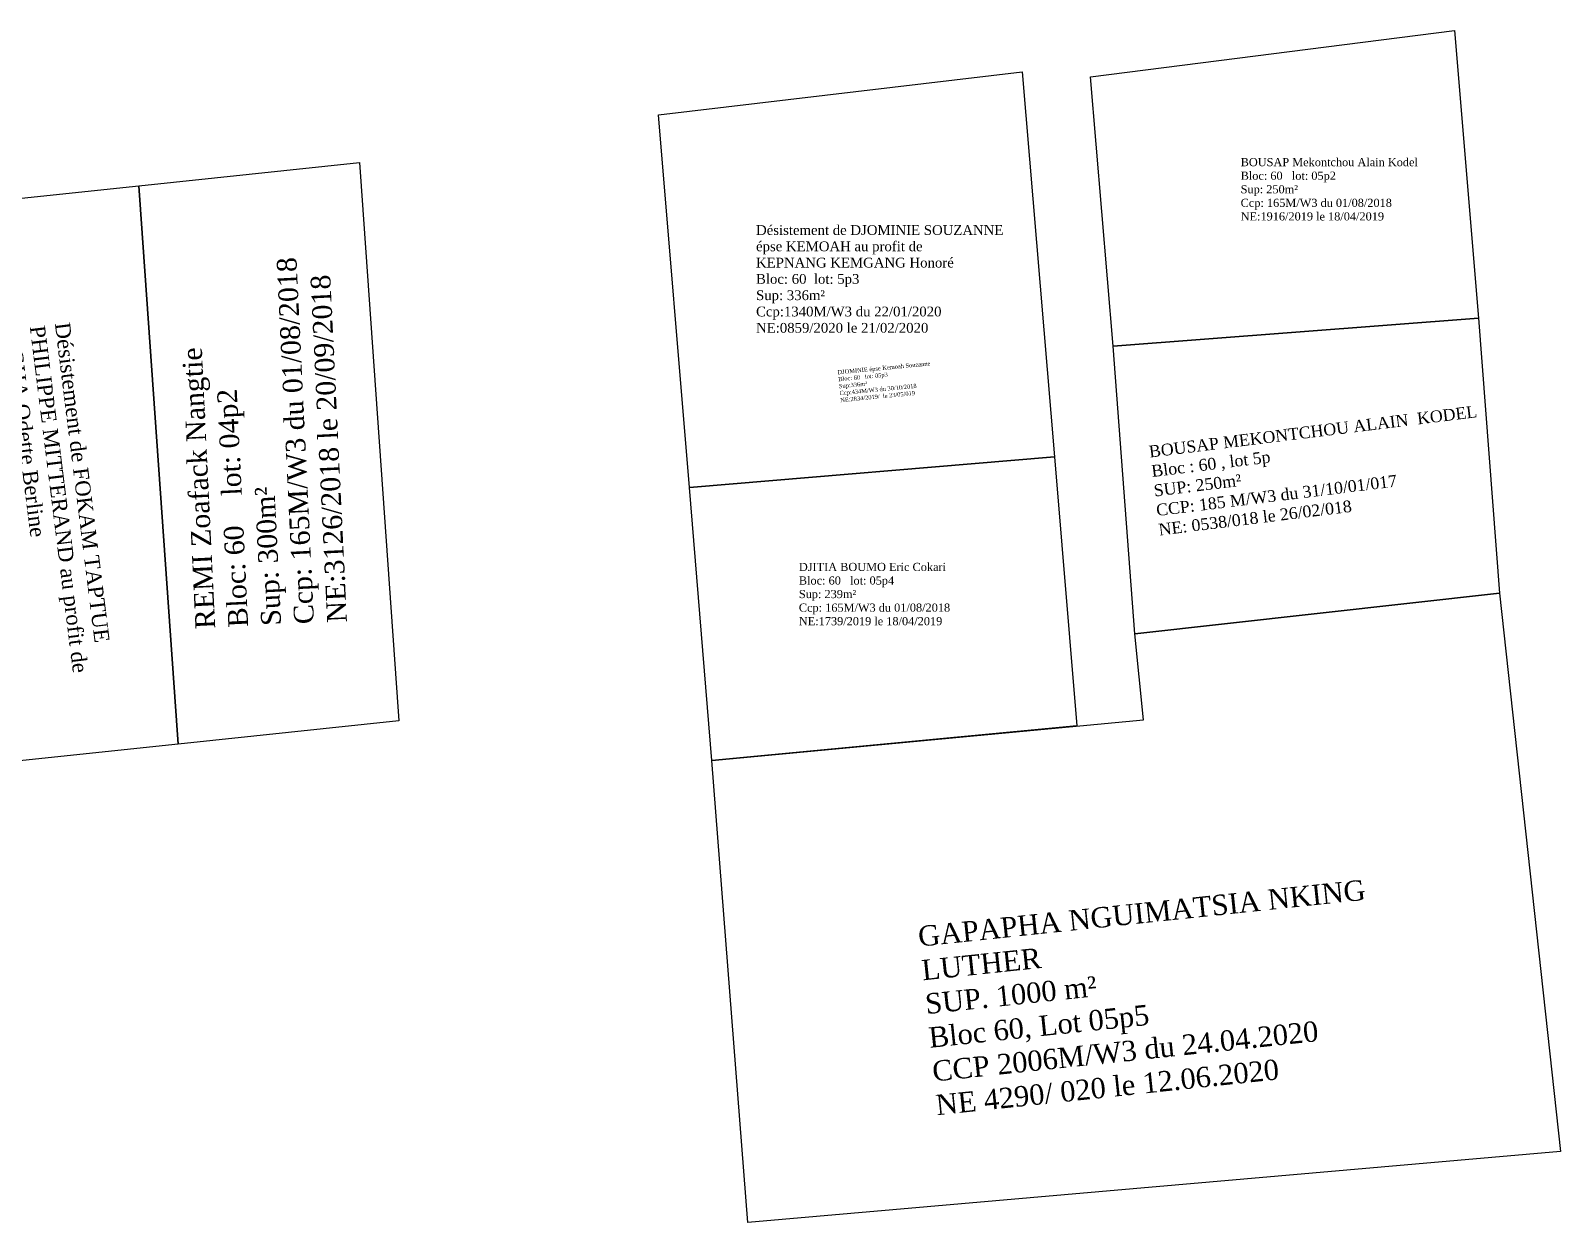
# Model space of a CAD drawing. Header units: millimetres. Extents: x 587399 to 927168, y 438565 to 1444955.
# Drawn here: x 591139.1 to 591214.3, y 440740.8 to 440799.4 of the extents above; entities that cross this region are included whole.
import ezdxf

# ---------------------------------------------------------------- set-up
doc = ezdxf.new("R2010")
doc.units = ezdxf.units.MM
doc.header["$LTSCALE"] = 2
doc.layers.add('end maj 26 02 2021', color=7, linetype='Continuous')
doc.styles.get("Standard").update_dxf_attribs({"font": 'arial.ttf'})
doc.styles.add('Times 1.0', font='times.ttf', dxfattribs={"width": 0.99, "height": 1})

msp = doc.modelspace()

# ---------------------------------------------------------------- linework, layer by layer
at = {"layer": 'end maj 26 02 2021', "color": 150, "lineweight": -3}
msp.add_line((591192.35, 440783.86), (591191.243, 440797.094), dxfattribs=at)
msp.add_line((591192.35, 440783.86), (591191.243, 440797.094), dxfattribs=at)
at = {"layer": 'end maj 26 02 2021', "color": 150}
for points in [[(591209.13, 440799.37), (591210.32, 440785.23), (591192.35, 440783.86), (591191.243, 440797.094)], [(591209.13, 440799.37), (591210.32, 440785.23), (591192.35, 440783.86), (591191.243, 440797.094)], [(591187.89, 440797.35), (591189.47, 440778.41), (591171.54, 440776.91), (591170.01, 440795.23)], [(591187.89, 440797.35), (591189.47, 440778.41), (591171.54, 440776.91), (591170.01, 440795.23)], [(591155.32, 440792.88), (591157.24, 440765.43), (591146.4, 440764.29), (591144.47, 440791.74)], [(591155.32, 440792.88), (591157.24, 440765.43), (591146.4, 440764.29), (591144.47, 440791.74)], [(591144.47, 440791.74), (591146.4, 440764.28), (591131.9, 440762.76), (591129.97, 440790.21)], [(591144.47, 440791.74), (591146.4, 440764.28), (591131.9, 440762.76), (591129.97, 440790.21)], [(591210.32, 440785.23), (591211.35, 440771.71), (591193.43, 440769.71), (591192.35, 440783.86)], [(591210.32, 440785.23), (591211.35, 440771.71), (591193.43, 440769.71), (591192.35, 440783.86)], [(591189.47, 440778.41), (591190.58, 440765.18), (591172.64, 440763.48), (591171.54, 440776.91)], [(591189.47, 440778.41), (591190.58, 440765.18), (591172.64, 440763.48), (591171.54, 440776.91)]]:
    msp.add_lwpolyline(points, close=True, dxfattribs=at)
at = {"layer": 'end maj 26 02 2021', "color": 150, "lineweight": -3, "flags": 128}
for points in [[(591187.89, 440797.35), (591189.47, 440778.41), (591171.54, 440776.91), (591170.01, 440795.23)], [(591187.89, 440797.35), (591189.47, 440778.41), (591171.54, 440776.91), (591170.01, 440795.23)], [(591211.35, 440771.71), (591214.34, 440744.26), (591174.4, 440740.77), (591172.64, 440763.48), (591193.848, 440765.473), (591193.43, 440769.71)], [(591211.35, 440771.71), (591214.34, 440744.26), (591174.4, 440740.77), (591172.64, 440763.48), (591193.848, 440765.473), (591193.43, 440769.71)]]:
    msp.add_lwpolyline(points, close=True, dxfattribs=at)

# ---------------------------------------------------------------- texts
at = {"layer": 'end maj 26 02 2021', "attachment_point": 1}
for s, width, heights, insert, char_height in [('{\\fTimes New Roman|b0|i0|c0|p18;BOUSAP Mekontchou Alain Kodel\\PBloc: 60   lot: 05p2\\PSup: 250m²\\PCcp: 165M/W3 du 01/08/2018\\PNE:1916/2019 le 18/04/2019}', 39.86193, [25.094], (591198.624, 440793.102), 0.4), ('{\\fTimes New Roman|b0|i0|c0|p18;BOUSAP Mekontchou Alain Kodel\\PBloc: 60   lot: 05p2\\PSup: 250m²\\PCcp: 165M/W3 du 01/08/2018\\PNE:1916/2019 le 18/04/2019}', 39.86193, [25.094], (591198.624, 440793.102), 0.4), ('{\\fTimes New Roman|b0|i0|c0|p18;\\C1;Désistement de DJOMINIE SOUZANNE \\Pépse KEMOAH au profit de\\C256;\\PKEPNANG KEMGANG Honoré\\PBloc: 60  lot: 5p3\\PSup: 336m²\\PCcp:1340M/W3 du 22/01/2020\\PNE:0859/2020 le 21/02/2020}', 66.48389, [20.108], (591174.805, 440789.804), 0.48065), ('{\\fTimes New Roman|b0|i0|c0|p18;\\C1;Désistement de DJOMINIE SOUZANNE \\Pépse KEMOAH au profit de\\C256;\\PKEPNANG KEMGANG Honoré\\PBloc: 60  lot: 5p3\\PSup: 336m²\\PCcp:1340M/W3 du 22/01/2020\\PNE:0859/2020 le 21/02/2020}', 66.48389, [20.108], (591174.805, 440789.804), 0.48065), ('{\\fTimes New Roman|b0|i0|c0|p18;DJITIA BOUMO Eric Cokari\\PBloc: 60   lot: 05p4\\PSup: 239m²\\PCcp: 165M/W3 du 01/08/2018\\PNE:1739/2019 le 18/04/2019}', 39.86193, [25.094], (591176.91, 440773.199), 0.4), ('{\\fTimes New Roman|b0|i0|c0|p18;DJITIA BOUMO Eric Cokari\\PBloc: 60   lot: 05p4\\PSup: 239m²\\PCcp: 165M/W3 du 01/08/2018\\PNE:1739/2019 le 18/04/2019}', 39.86193, [25.094], (591176.91, 440773.199), 0.4)]:
    msp.add_mtext_dynamic_manual_height_columns(s, width=width, gutter_width=12.5, heights=heights, dxfattribs=dict(at, insert=insert, char_height=char_height))
for s, width, heights, insert, char_height, rotation in [('{\\fTimes New Roman|b0|i0|c186|p18;REMI Zoafack Nangtie\\PBloc: 60    lot: 04p2\\PSup: 300m²\\PCcp: 165M/W3 du 01/08/2018\\PNE:3126/2018 le 20/09/2018}', 61.3246, [27.314], (591147.256, 440769.926), 0.97169, 92.76472), ('{\\fTimes New Roman|b0|i0|c186|p18;REMI Zoafack Nangtie\\PBloc: 60    lot: 04p2\\PSup: 300m²\\PCcp: 165M/W3 du 01/08/2018\\PNE:3126/2018 le 20/09/2018}', 61.3246, [27.314], (591147.256, 440769.926), 0.97169, 92.76472), ('{\\fTimes New Roman|b0|i0|c0|p18;\\C1;Désistement de FOKAM TAPTUE\\PPHILIPPE MITTERAND au profit de\\P\\C256;SIGHA Odette Berline\\PBloc: 60    lot:  4p3\\PSup: 400m²\\PCcp: 259M/W3 du 20/09/2018\\PNE: 3957/2018 le 12/11/2018}', 95.43338, [29.359], (591141.079, 440785.063), 0.74538, 277.11254), ('{\\fTimes New Roman|b0|i0|c0|p18;\\C1;Désistement de FOKAM TAPTUE\\PPHILIPPE MITTERAND au profit de\\P\\C256;SIGHA Odette Berline\\PBloc: 60    lot:  4p3\\PSup: 400m²\\PCcp: 259M/W3 du 20/09/2018\\PNE: 3957/2018 le 12/11/2018}', 95.43338, [29.359], (591141.079, 440785.063), 0.74538, 277.11254), ('{\\fTimes New Roman|b0|i0|c0|p18;DJOMINIE épse Kemoah Souzanne\\PBloc: 60   lot: 05p3\\PSup:336m²\\PCcp:434M/W3 du 30/10/2018\\PNE:2834/2019/  le 23/05/019}', 245.51989, [93.01], (591178.801, 440782.672), 0.20651, 5.53554), ('{\\fTimes New Roman|b0|i0|c0|p18;DJOMINIE épse Kemoah Souzanne\\PBloc: 60   lot: 05p3\\PSup:336m²\\PCcp:434M/W3 du 30/10/2018\\PNE:2834/2019/  le 23/05/019}', 245.51989, [93.01], (591178.801, 440782.672), 0.20651, 5.53554), ('{\\fTimes New Roman|b0|i0|c0|p18;BOUSAP MEKONTCHOU ALAIN  KODEL\\PBloc : 60 , lot 5p\\PSUP: 250m²\\PCCP: 185 M/W3 du 31/10/01/017\\PNE: 0538/018 le 26/02/018}', 104.47673, [0], (591194.085, 440778.951), 0.57954, 7.03484), ('{\\fTimes New Roman|b0|i0|c0|p18;BOUSAP MEKONTCHOU ALAIN  KODEL\\PBloc : 60 , lot 5p\\PSUP: 250m²\\PCCP: 185 M/W3 du 31/10/01/017\\PNE: 0538/018 le 26/02/018}', 104.47673, [0], (591194.085, 440778.951), 0.57954, 7.03484)]:
    msp.add_mtext_dynamic_manual_height_columns(s, width=width, gutter_width=12.5, heights=heights, dxfattribs=dict(at, insert=insert, char_height=char_height, rotation=rotation))
at = {"layer": 'end maj 26 02 2021', "color": 150, "linetype": 'ByBlock', "lineweight": -3, "ltscale": 0.0014, "insert": (591182.722, 440755.322), "char_height": 1, "width": 54.23762, "attachment_point": 1, "rotation": 5.99912, "style": 'Times 1.0'}
msp.add_mtext('{\\C256;GAPAPHA NGUIMATSIA NKING\\PLUTHER\\PSUP. 1000 m²\\PBloc 60, Lot 05p5\\PCCP 2006M/W3 du 24.04.2020\\PNE 4290/ 020 le 12.06.2020}', dxfattribs=at)
msp.add_mtext('{\\C256;GAPAPHA NGUIMATSIA NKING\\PLUTHER\\PSUP. 1000 m²\\PBloc 60, Lot 05p5\\PCCP 2006M/W3 du 24.04.2020\\PNE 4290/ 020 le 12.06.2020}', dxfattribs=at)

doc.saveas('drawing.dxf')
